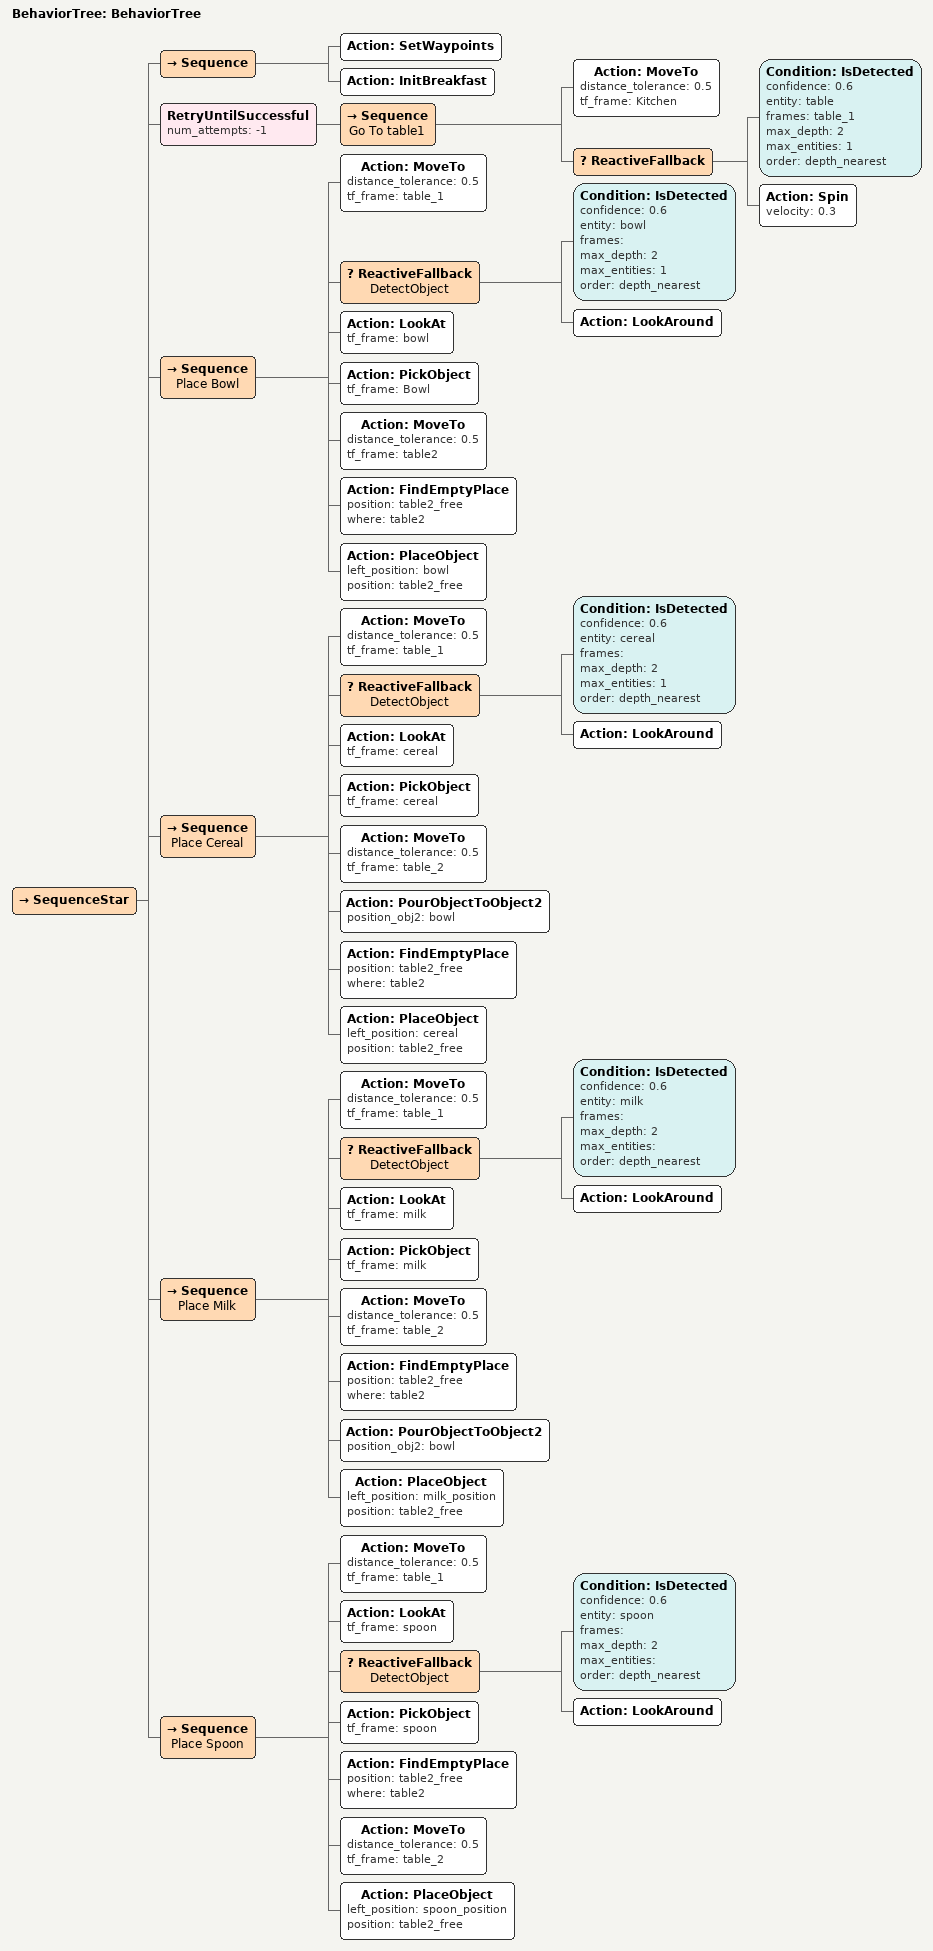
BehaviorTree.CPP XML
<?xml version="1.0"?>
<root main_tree_to_execute="BehaviorTree">
    <BehaviorTree ID="BehaviorTree">
        <SequenceStar>
            <Sequence>
                <Action ID="SetWaypoints"/>
                <Action ID="InitBreakfast"/>
            </Sequence>
            <RetryUntilSuccessful num_attempts="-1">
                <Sequence name="Go To table1">
                    <Action ID="MoveTo" distance_tolerance="0.5" tf_frame="Kitchen"/>
                    <ReactiveFallback>
                        <Condition ID="IsDetected" confidence="0.6" entity="table" frames="table_1" max_depth="2" max_entities="1" order="depth_nearest"/>
                        <Action ID="Spin" velocity="0.3"/>
                    </ReactiveFallback>
                </Sequence>
            </RetryUntilSuccessful>
            <Sequence name="Place Bowl">
                <Action ID="MoveTo" distance_tolerance="0.5" tf_frame="table_1"/>
                <ReactiveFallback name="DetectObject">
                    <Condition ID="IsDetected" confidence="0.6" entity="bowl" frames="" max_depth="2" max_entities="1" order="depth_nearest"/>
                    <Action ID="LookAround"/>
                </ReactiveFallback>
                <Action ID="LookAt" tf_frame="bowl"/>
                <Action ID="PickObject" tf_frame="Bowl"/>
                <Action ID="MoveTo" distance_tolerance="0.5" tf_frame="table2"/>
                <Action ID="FindEmptyPlace" position="table2_free" where="table2"/>
                <Action ID="PlaceObject" left_position="bowl" position="table2_free"/>
            </Sequence>
            <Sequence name="Place Cereal">
                <Action ID="MoveTo" distance_tolerance="0.5" tf_frame="table_1"/>
                <ReactiveFallback name="DetectObject">
                    <Condition ID="IsDetected" confidence="0.6" entity="cereal" frames="" max_depth="2" max_entities="1" order="depth_nearest"/>
                    <Action ID="LookAround"/>
                </ReactiveFallback>
                <Action ID="LookAt" tf_frame="cereal"/>
                <Action ID="PickObject" tf_frame="cereal"/>
                <Action ID="MoveTo" distance_tolerance="0.5" tf_frame="table_2"/>
                <Action ID="PourObjectToObject2" position_obj2="bowl"/>
                <Action ID="FindEmptyPlace" position="table2_free" where="table2"/>
                <Action ID="PlaceObject" left_position="cereal" position="table2_free"/>
            </Sequence>
            <Sequence name="Place Milk">
                <Action ID="MoveTo" distance_tolerance="0.5" tf_frame="table_1"/>
                <ReactiveFallback name="DetectObject">
                    <Condition ID="IsDetected" confidence="0.6" entity="milk" frames="" max_depth="2" max_entities="" order="depth_nearest"/>
                    <Action ID="LookAround"/>
                </ReactiveFallback>
                <Action ID="LookAt" tf_frame="milk"/>
                <Action ID="PickObject" tf_frame="milk"/>
                <Action ID="MoveTo" distance_tolerance="0.5" tf_frame="table_2"/>
                <Action ID="FindEmptyPlace" position="table2_free" where="table2"/>
                <Action ID="PourObjectToObject2" position_obj2="bowl"/>
                <Action ID="PlaceObject" left_position="milk_position" position="table2_free"/>
            </Sequence>
            <Sequence name="Place Spoon">
                <Action ID="MoveTo" distance_tolerance="0.5" tf_frame="table_1"/>
                <Action ID="LookAt" tf_frame="spoon"/>
                <ReactiveFallback name="DetectObject">
                    <Condition ID="IsDetected" confidence="0.6" entity="spoon" frames="" max_depth="2" max_entities="" order="depth_nearest"/>
                    <Action ID="LookAround"/>
                </ReactiveFallback>
                <Action ID="PickObject" tf_frame="spoon"/>
                <Action ID="FindEmptyPlace" position="table2_free" where="table2"/>
                <Action ID="MoveTo" distance_tolerance="0.5" tf_frame="table_2"/>
                <Action ID="PlaceObject" left_position="spoon_position" position="table2_free"/>
            </Sequence>
        </SequenceStar>
    </BehaviorTree>
</root>
